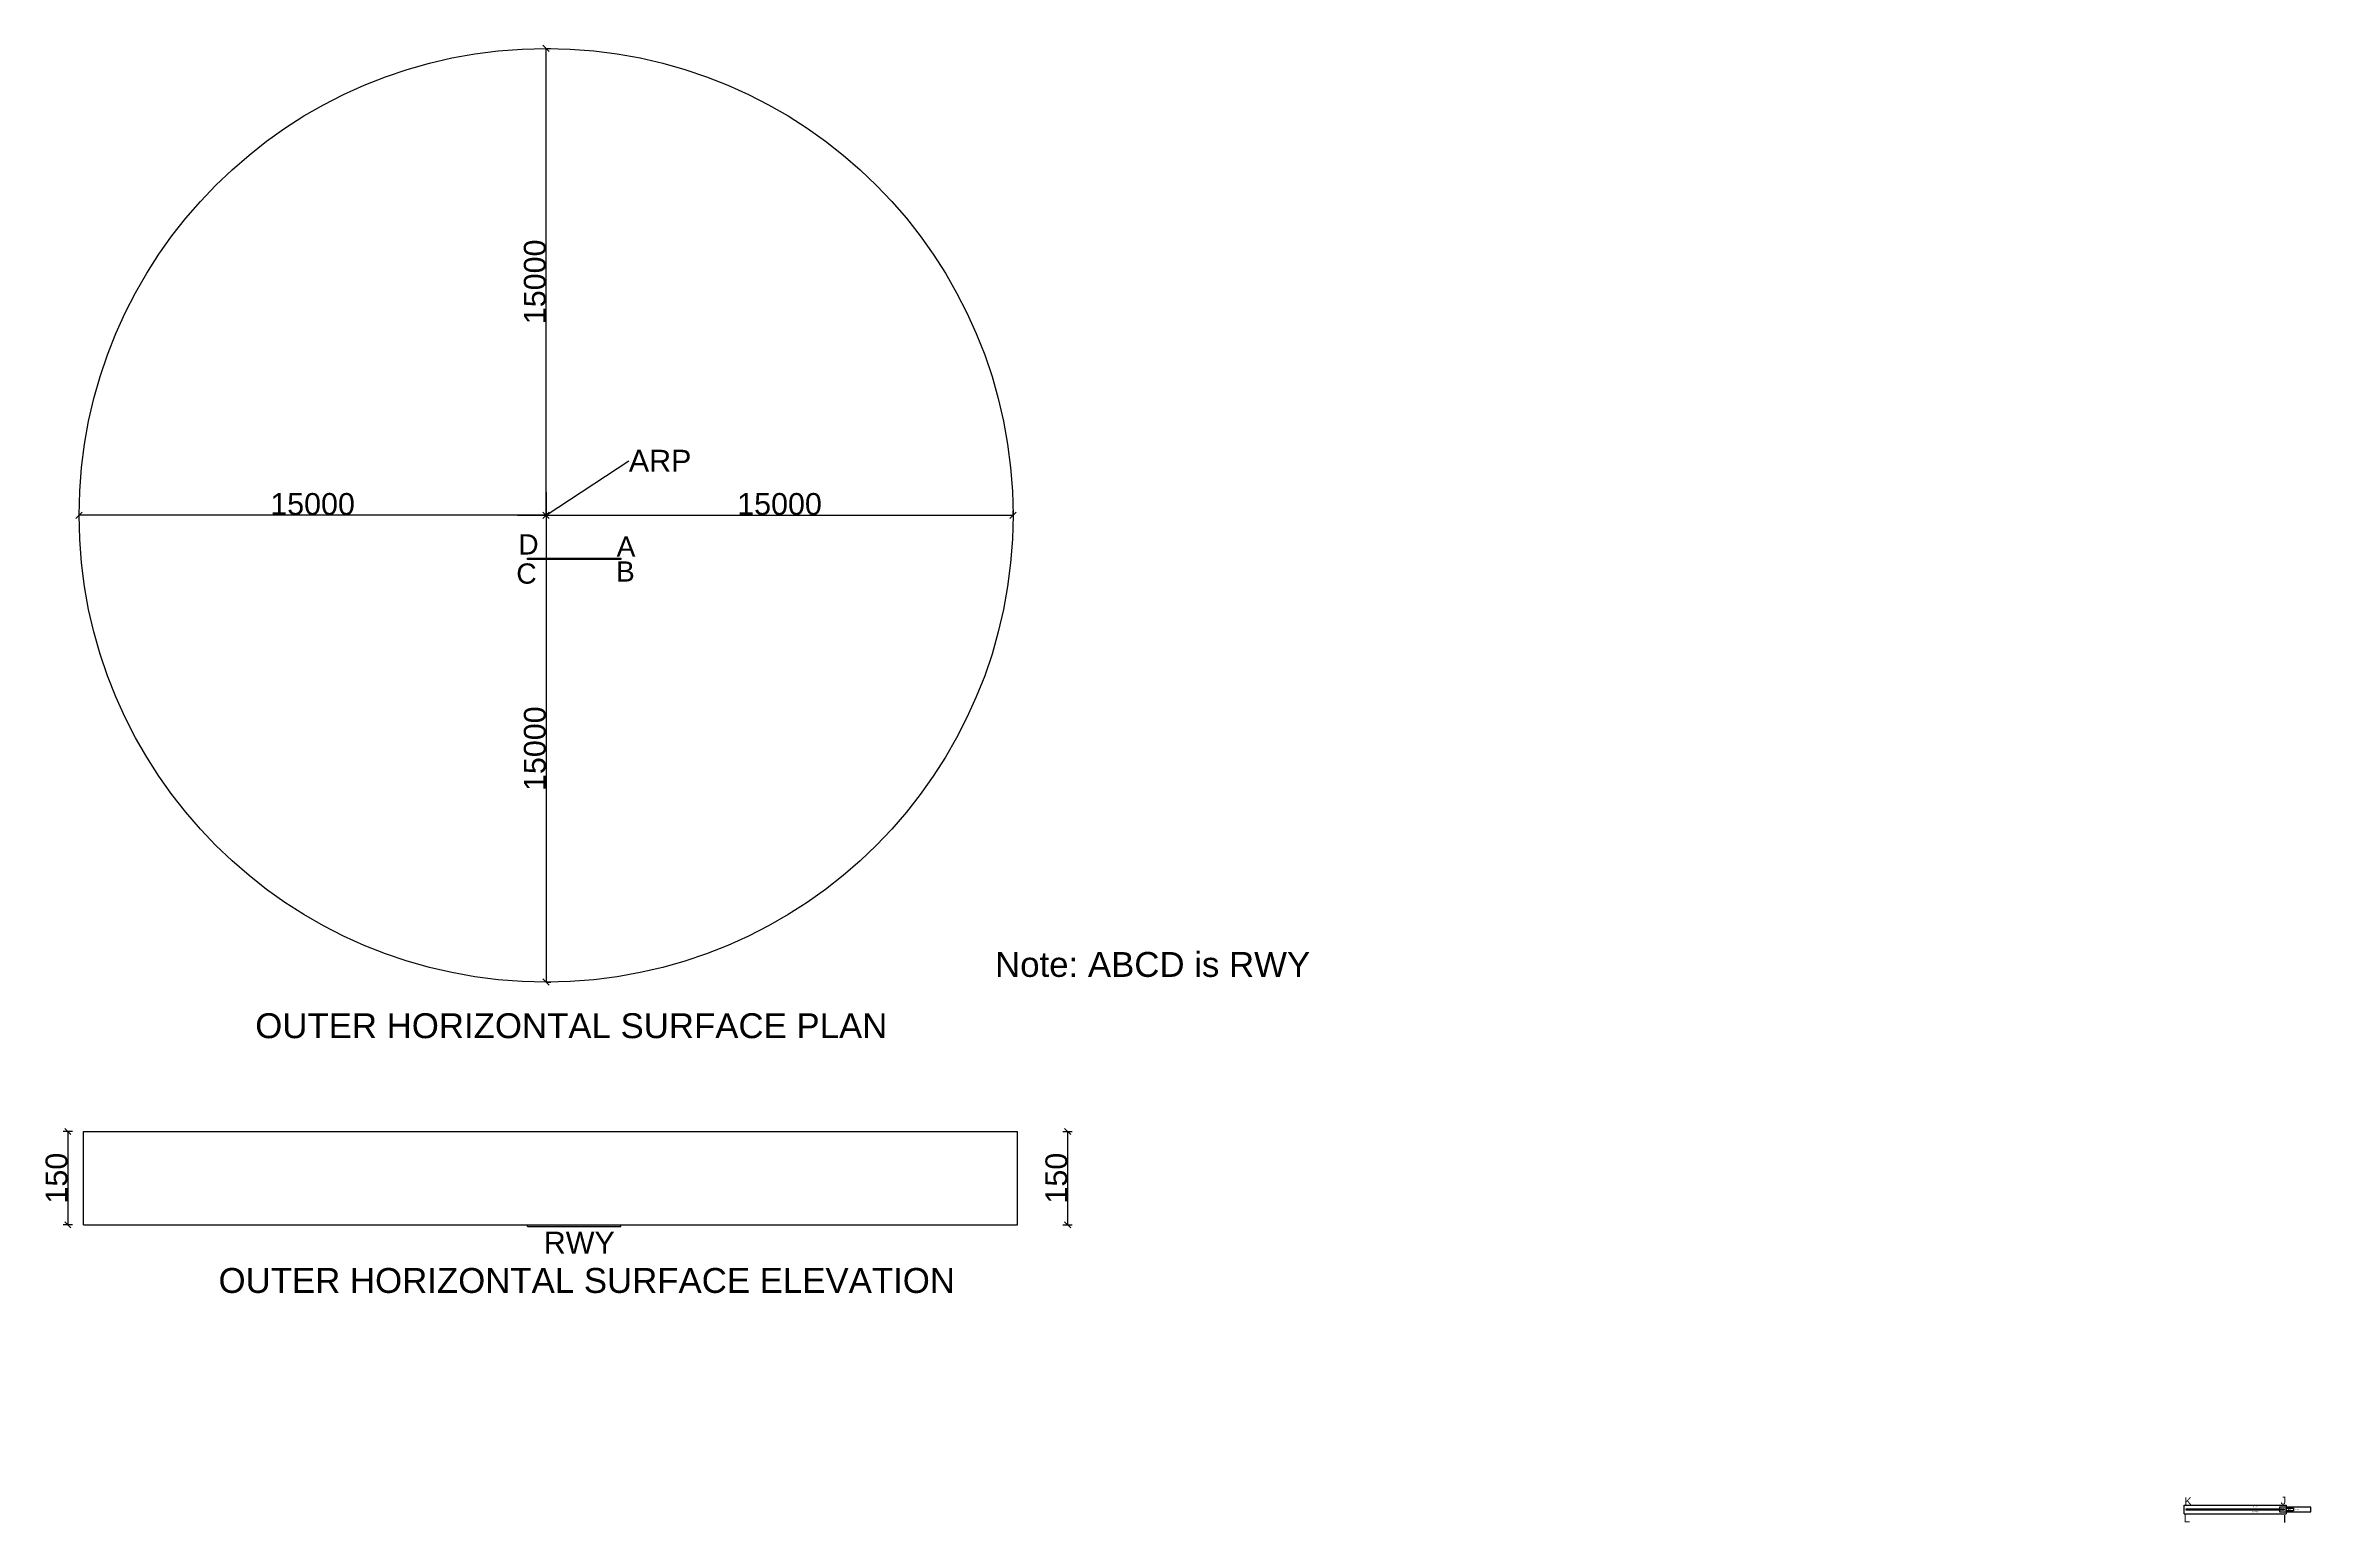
# Model space of a CAD drawing. Header units: metres. Extents: x 53499 to 358985, y 19300 to 120860.
# Drawn here: x 115228 to 187997, y 73390 to 120860 of the extents above; entities that cross this region are included whole.
import ezdxf
from ezdxf import colors
from ezdxf.entities.mleader import LeaderData, LeaderLine
from ezdxf.math import Vec2, Vec3

# ---------------------------------------------------------------- set-up
doc = ezdxf.new("R2010")
doc.units = ezdxf.units.M
doc.header["$MEASUREMENT"] = 0
doc.linetypes.add('ACAD_ISO02W100', pattern=[15, 12, -3])
for name, color, linetype in [('Approach', 20, 'Continuous'), ('Approach Elev', 132, 'Continuous'), ('ClearWay', 132, 'Continuous'), ('Dimtxt', 82, 'Continuous'), ('RESA', 92, 'Continuous'), ('Runway', 10, 'Continuous'), ('RWY CL', 80, 'ACAD_ISO02W100'), ('RWY Strip', 160, 'Continuous'), ('Stopway', 42, 'Continuous'), ('Text', 240, 'Continuous')]:
    doc.layers.add(name, color=color, linetype=linetype)
doc.layers.add('Outer Hz', color=7, linetype='Continuous', true_color=0xb10606)
doc.styles.add('Dimtxt', font='arial.ttf', dxfattribs={"height": 425})
doc.styles.get("Standard").update_dxf_attribs({"font": 'arial.ttf', "height": 425})
doc.styles.add('style1', font='arial.ttf', dxfattribs={"height": 250})
doc.styles.add('style2', font='arial.ttf', dxfattribs={"height": 200})
doc.dimstyles.new('Elev standard', dxfattribs={"dimtxt": 425, "dimasz": 200, "dimexe": 150, "dimexo": 150, "dimgap": 0.09, "dimtad": 1, "dimdec": 0, "dimlfac": 0.05, "dimzin": 0, "dimdsep": 46, "dimtxsty": 'Dimtxt', "dimblk": 'OBLIQUE', "dimcen": 0.09, "dimclrt": 256, "dimadec": 0, "dimazin": 0, "dimtfac": 1, "dimtdec": 0, "dimtix": 1, "dimtofl": 0, "dimtmove": 0, "dimatfit": 0, "dimfxl": 150, "dimfxlon": 1, "dimtolj": 1, "dimtzin": 0, "dimarcsym": 0})
doc.dimstyles.new('Standard 200', dxfattribs={"dimtxt": 200, "dimasz": 200, "dimexe": 150, "dimexo": 150, "dimgap": 0.09, "dimtad": 1, "dimdec": 0, "dimzin": 0, "dimdsep": 46, "dimtxsty": 'style2', "dimblk": 'OBLIQUE', "dimcen": 0.09, "dimclrt": 256, "dimadec": 0, "dimazin": 0, "dimtfac": 1, "dimtdec": 0, "dimtix": 1, "dimtofl": 0, "dimtmove": 0, "dimatfit": 0, "dimfxl": 150, "dimfxlon": 1, "dimtolj": 1, "dimtzin": 0, "dimarcsym": 0})

# ---------------------------------------------------------------- blocks, each defined once
blk = doc.blocks.new('_Oblique')
at = {"color": 0, "linetype": 'ByBlock', "lineweight": -2}
blk.add_line((-0.5, -0.5), (0.5, 0.5), dxfattribs=at)
blk = doc.blocks.new('*D116')
at = {"layer": 'Defpoints', "color": 0, "transparency": 16777216}
for p in [(146457, 85961), (146457, 82961), (148066, 82961)]:
    blk.add_point(p, dxfattribs=at)
at = {"layer": 'Dimtxt', "color": 0, "lineweight": -2, "transparency": 16777216}
for p, q in [((147916, 85961), (148216, 85961)), ((148066, 85961), (148066, 82961)), ((147916, 82961), (148216, 82961))]:
    blk.add_line(p, q, dxfattribs=at)
at = {"layer": 'Dimtxt', "color": 0, "lineweight": -2, "transparency": 16777216, "xscale": 200, "yscale": 200, "zscale": 200}
for p, rotation in [((148066, 85961), 90), ((148066, 82961), 270)]:
    blk.add_blockref('_Oblique', p, dxfattribs=dict(at, rotation=rotation))
at = {"layer": 'Dimtxt', "transparency": 16777216, "insert": (147709, 84461), "char_height": 425, "attachment_point": 5, "rotation": 90, "style": 'Dimtxt'}
blk.add_mtext('\\A1;{\\H1.64706x;150}', dxfattribs=at)
blk = doc.blocks.new('*D117')
at = {"layer": 'Defpoints', "color": 0, "transparency": 16777216}
for p in [(116457, 85961), (115951, 82961), (116457, 82961)]:
    blk.add_point(p, dxfattribs=at)
at = {"layer": 'Dimtxt', "color": 0, "lineweight": -2, "transparency": 16777216}
for p, q in [((116101, 85961), (115801, 85961)), ((115951, 85961), (115951, 82961)), ((116101, 82961), (115801, 82961))]:
    blk.add_line(p, q, dxfattribs=at)
at = {"layer": 'Dimtxt', "color": 0, "lineweight": -2, "transparency": 16777216, "xscale": 200, "yscale": 200, "zscale": 200}
for p, rotation in [((115951, 85961), 90), ((115951, 82961), 270)]:
    blk.add_blockref('_Oblique', p, dxfattribs=dict(at, rotation=rotation))
at = {"layer": 'Dimtxt', "transparency": 16777216, "insert": (115593, 84461), "char_height": 425, "attachment_point": 5, "rotation": 90, "style": 'Dimtxt'}
blk.add_mtext('\\A1;{\\H1.64706x;150}', dxfattribs=at)
blk = doc.blocks.new('*D118')
at = {"layer": 'Defpoints', "color": 0, "transparency": 16777216}
for p in [(131313, 105760), (146313, 105760), (146313, 105760)]:
    blk.add_point(p, dxfattribs=at)
at = {"layer": 'Dimtxt', "color": 0, "lineweight": -2, "transparency": 16777216}
for p, q in [((131313, 105760), (131313, 105910)), ((131313, 105760), (146313, 105760)), ((146313, 105760), (146313, 105910))]:
    blk.add_line(p, q, dxfattribs=at)
at = {"layer": 'Dimtxt', "color": 0, "lineweight": -2, "transparency": 16777216, "xscale": 200, "yscale": 200, "zscale": 200, "rotation": 180}
blk.add_blockref('_Oblique', (131313, 105760), dxfattribs=at)
at = {"layer": 'Dimtxt', "color": 0, "lineweight": -2, "transparency": 16777216, "xscale": 200, "yscale": 200, "zscale": 200}
blk.add_blockref('_Oblique', (146313, 105760), dxfattribs=at)
at = {"layer": 'Dimtxt', "transparency": 16777216, "insert": (138813, 106118), "char_height": 200, "attachment_point": 5, "style": 'style2'}
blk.add_mtext('\\A1;{\\H3.5x;15000}', dxfattribs=at)
blk = doc.blocks.new('*D119')
at = {"layer": 'Defpoints', "color": 0, "transparency": 16777216}
for p in [(116313, 105760), (116313, 105760), (131313, 105760)]:
    blk.add_point(p, dxfattribs=at)
at = {"layer": 'Dimtxt', "color": 0, "lineweight": -2, "transparency": 16777216}
for p, q in [((116313, 105760), (116313, 105910)), ((131313, 105760), (116313, 105760)), ((131313, 105760), (131313, 105910))]:
    blk.add_line(p, q, dxfattribs=at)
at = {"layer": 'Dimtxt', "color": 0, "lineweight": -2, "transparency": 16777216, "xscale": 200, "yscale": 200, "zscale": 200, "rotation": 180}
blk.add_blockref('_Oblique', (116313, 105760), dxfattribs=at)
at = {"layer": 'Dimtxt', "color": 0, "lineweight": -2, "transparency": 16777216, "xscale": 200, "yscale": 200, "zscale": 200}
blk.add_blockref('_Oblique', (131313, 105760), dxfattribs=at)
at = {"layer": 'Dimtxt', "transparency": 16777216, "insert": (123813, 106118), "char_height": 200, "attachment_point": 5, "style": 'style2'}
blk.add_mtext('\\A1;{\\H3.5x;15000}', dxfattribs=at)
blk = doc.blocks.new('*D120')
at = {"layer": 'Defpoints', "color": 0, "transparency": 16777216}
for p in [(131313, 120760), (131313, 120760), (131313, 105760)]:
    blk.add_point(p, dxfattribs=at)
at = {"layer": 'Dimtxt', "color": 0, "lineweight": -2, "transparency": 16777216}
for p, q in [((131313, 120760), (131463, 120760)), ((131313, 105760), (131313, 120760)), ((131313, 105760), (131463, 105760))]:
    blk.add_line(p, q, dxfattribs=at)
at = {"layer": 'Dimtxt', "color": 0, "lineweight": -2, "transparency": 16777216, "xscale": 200, "yscale": 200, "zscale": 200}
for p, rotation in [((131313, 120760), 90), ((131313, 105760), 270)]:
    blk.add_blockref('_Oblique', p, dxfattribs=dict(at, rotation=rotation))
at = {"layer": 'Dimtxt', "transparency": 16777216, "insert": (130956, 113260), "char_height": 200, "attachment_point": 5, "rotation": 90, "style": 'style2'}
blk.add_mtext('\\A1;{\\H3.5x;15000}', dxfattribs=at)
blk = doc.blocks.new('*D121')
at = {"layer": 'Defpoints', "color": 0, "transparency": 16777216}
for p in [(131313, 105760), (131313, 90760), (131313, 90760)]:
    blk.add_point(p, dxfattribs=at)
at = {"layer": 'Dimtxt', "color": 0, "lineweight": -2, "transparency": 16777216}
for p, q in [((131313, 105760), (131163, 105760)), ((131313, 105760), (131313, 90760)), ((131313, 90760), (131463, 90760))]:
    blk.add_line(p, q, dxfattribs=at)
at = {"layer": 'Dimtxt', "color": 0, "lineweight": -2, "transparency": 16777216, "xscale": 200, "yscale": 200, "zscale": 200}
for p, rotation in [((131313, 105760), 90), ((131313, 90760), 270)]:
    blk.add_blockref('_Oblique', p, dxfattribs=dict(at, rotation=rotation))
at = {"layer": 'Dimtxt', "transparency": 16777216, "insert": (130956, 98260), "char_height": 200, "attachment_point": 5, "rotation": 90, "style": 'style2'}
blk.add_mtext('\\A1;{\\H3.5x;15000}', dxfattribs=at)

msp = doc.modelspace()

# ---------------------------------------------------------------- hatches: boundary and pattern name
at = {"layer": 'Approach Elev'}
h = msp.add_hatch(color=256, dxfattribs=at)
h.dxf.hatch_style = 1
h.paths.add_polyline_path([(133714.1, 82960.6), (130714.1, 82960.6), (130714.1, 82910.6), (133714.1, 82910.6)])

# ---------------------------------------------------------------- linework, layer by layer
at = {"layer": 'Approach'}
msp.add_line((130714.1, 82910.6), (133714.1, 82910.6), dxfattribs=at)
at = {"layer": 'Approach Elev'}
for p, q in [((130714.1, 82910.6), (130714.1, 82960.6)), ((133714.1, 82910.6), (133714.1, 82960.6))]:
    msp.add_line(p, q, dxfattribs=at)
at = {"layer": 'ClearWay'}
for p, q in [((186997.2, 73889.4), (186997.2, 73739.4)), ((187997.2, 73889.4), (186997.2, 73889.4)), ((186997.2, 73739.4), (187997.2, 73739.4)), ((187997.2, 73739.4), (187997.2, 73889.4))]:
    msp.add_line(p, q, dxfattribs=at)
at = {"layer": 'Outer Hz'}
for p, q in [((131313.1, 106499.1), (131313.1, 105021.7)), ((130399.2, 105760.4), (132227.1, 105760.4)), ((116456.8, 85960.6), (146456.8, 85960.6)), ((116456.8, 82960.6), (116456.8, 85960.6)), ((146456.8, 82960.6), (146456.8, 85960.6)), ((116456.8, 82960.6), (146456.8, 82960.6))]:
    msp.add_line(p, q, dxfattribs=at)
msp.add_circle((131313.1, 105760.4), 15000, dxfattribs=at)
at = {"layer": 'RESA'}
for p, q in [((187207.2, 73859.4), (187447.2, 73859.4)), ((187207.2, 73769.4), (187207.2, 73859.4)), ((187447.2, 73769.4), (187207.2, 73769.4)), ((187447.2, 73859.4), (187447.2, 73769.4))]:
    msp.add_line(p, q, dxfattribs=at)
at = {"layer": 'Runway'}
for p, q in [((130714.1, 104384.1), (133714.1, 104384.1)), ((130714.1, 104339.1), (130714.1, 104384.1)), ((133714.1, 104339.1), (130714.1, 104339.1)), ((133714.1, 104384.1), (133714.1, 104339.1)), ((183997.2, 73836.9), (186997.2, 73836.9)), ((183997.2, 73791.9), (183997.2, 73836.9)), ((183997.2, 73836.9), (183997.2, 73791.9)), ((186997.2, 73791.9), (183997.2, 73791.9)), ((186997.2, 73836.9), (186997.2, 73791.9))]:
    msp.add_line(p, q, dxfattribs=at)
at = {"layer": 'RWY CL', "ltscale": 10}
msp.add_line((130714.1, 104361.6), (133714.1, 104361.6), dxfattribs=at)
at = {"layer": 'RWY CL'}
msp.add_line((183997.2, 73814.4), (186997.2, 73814.4), dxfattribs=at)
at = {"layer": 'RWY Strip'}
for p, q in [((183937.2, 73674.4), (183937.2, 73954.4)), ((183937.2, 73954.4), (187207.2, 73954.4)), ((183937.2, 73674.4), (187207.2, 73674.4)), ((187207.2, 73954.4), (187207.2, 73674.4))]:
    msp.add_line(p, q, dxfattribs=at)
at = {"layer": 'Stopway'}
for p, q in [((186997.2, 73836.9), (187147.2, 73836.9)), ((187147.2, 73791.9), (186997.2, 73791.9)), ((187147.2, 73836.9), (187147.2, 73791.9))]:
    msp.add_line(p, q, dxfattribs=at)

# ---------------------------------------------------------------- texts
at = {"layer": 'Approach', "char_height": 800, "attachment_point": 1, "style": 'style2'}
for s, insert in [('Note: ABCD is RWY', (145737, 91727.5)), ('OUTER HORIZONTAL SURFACE PLAN', (121972.4, 89758.8)), ('OUTER HORIZONTAL SURFACE ELEVATION', (120792.6, 81573.4))]:
    msp.add_mtext_dynamic_manual_height_columns(s, width=41945.67, gutter_width=2125, heights=[0], dxfattribs=dict(at, insert=insert))
at = {"layer": 'Dimtxt', "insert": (131239.9, 82739.6), "char_height": 700, "attachment_point": 1, "style": 'style2'}
msp.add_mtext_dynamic_manual_height_columns('RWY', width=1650.888, gutter_width=1000, heights=[0], dxfattribs=at)
at = {"layer": 'Text', "attachment_point": 3, "style": 'style1'}
for s, width, heights, insert, char_height in [('D', 99.134, [0], (131075.2, 105149.2), 650), ('A', 99.134, [0], (134184.4, 105078.2), 650), ('C', 99.134, [0], (131012.9, 104212.3), 650), ('B', 99.134, [0], (134162.2, 104279.4), 650), ('J', 99.134, [0], (187206, 74226.7), 250), ('L', 200, [0], (184118.4, 73653.4), 250), ('K', 99.134, [0], (184174.7, 74206.9), 250), ('RWY STRIP', 267.806, [54.7], (186338.9, 73918.6), 30), ('RWY STRIP', 267.806, [54.7], (186338.9, 73751.1), 30), ('SWY', 99.134, [0], (187114.1, 73828.5), 30), ('I', 200, [0], (187209.7, 73640), 250), ('RESA', 99.134, [0], (187363, 73828.5), 30), ('CWY', 99.134, [0], (187609.2, 73828.5), 30)]:
    msp.add_mtext_dynamic_manual_height_columns(s, width=width, gutter_width=1, heights=heights, dxfattribs=dict(at, insert=insert, char_height=char_height))

# ---------------------------------------------------------------- dimensions: what is measured, and where the dimension line sits
at = {"layer": 'Dimtxt'}
for base, p1, p2, text, dimstyle, picture, middle in [((131313.1, 120760.4), (131313.1, 105760.4), (131313.1, 120760.4), '{\\H3.5x;<>}', 'Standard 200', '*D120', (130955.6, 113260.4)), ((131313.1, 90760.4), (131313.1, 105760.4), (131313.1, 90760.4), '{\\H3.5x;<>}', 'Standard 200', '*D121', (130955.6, 98260.4)), ((115951, 82960.6), (116456.8, 85960.6), (116456.8, 82960.6), '{\\H1.64706x;<>}', 'Elev standard', '*D117', (115593.5, 84460.6)), ((148066.4, 82960.6), (146456.8, 85960.6), (146456.8, 82960.6), '{\\H1.64706x;<>}', 'Elev standard', '*D116', (147708.9, 84460.6))]:
    dim = msp.add_linear_dim(base=base, p1=p1, p2=p2, angle=90, text=text, dimstyle=dimstyle, dxfattribs=at)
    dim.commit()
    dim.dimension.update_dxf_attribs({"geometry": picture, "text_midpoint": middle})
for base, p2, picture, middle in [((116313.1, 105760.4), (116313.1, 105760.4), '*D119', (123813.1, 106117.9)), ((146313.1, 105760.4), (146313.1, 105760.4), '*D118', (138813.1, 106117.9))]:
    dim = msp.add_linear_dim(base=base, p1=(131313.1, 105760.4), p2=p2, text='{\\H3.5x;<>}', dimstyle='Standard 200', dxfattribs=at)
    dim.commit()
    dim.dimension.update_dxf_attribs({"geometry": picture, "text_midpoint": middle})

# ---------------------------------------------------------------- leaders
ml = msp.add_multileader_mtext('Standard', dxfattribs=at)
ml.set_content('ARP', color=256)
ml.set_leader_properties()
ml.build(insert=Vec2(0, 0))
ml.multileader.update_dxf_attribs({"dogleg_length": 0.36, "arrow_head_size": 0.18})
ctx = ml.context
ctx.base_point, ctx.char_height, ctx.arrow_head_size, ctx.landing_gap_size, ctx.plane_origin = Vec3(133972.2, 107513.5), 700, 0.18, 0.09, Vec3(131313.1, 105760.4)
notes = []
notes.append((ctx, [(0, (1, 1, 0), (133970, 107513.5), (1, 0), 2.24, [(0, [(131313.1, 105760.4)], 0, [])])]))
ctx.mtext.insert, ctx.mtext.flow_direction = Vec3(133972.3, 107863.5), 5
for ctx, leaders in notes:
    for number, flags, end, landing, length, lines in leaders:
        leader = LeaderData()
        leader.index, (leader.has_last_leader_line, leader.has_dogleg_vector, leader.attachment_direction) = number, flags
        leader.last_leader_point, leader.dogleg_vector, leader.dogleg_length = Vec3(end), Vec3(landing), length
        for number, points, colour, breaks in lines:
            line = LeaderLine()
            line.index, line.vertices, line.color, line.breaks = number, Vec3.list(points), colors.encode_raw_color(colour), breaks
            leader.lines.append(line)
        ctx.leaders.append(leader)

doc.saveas('drawing.dxf')
